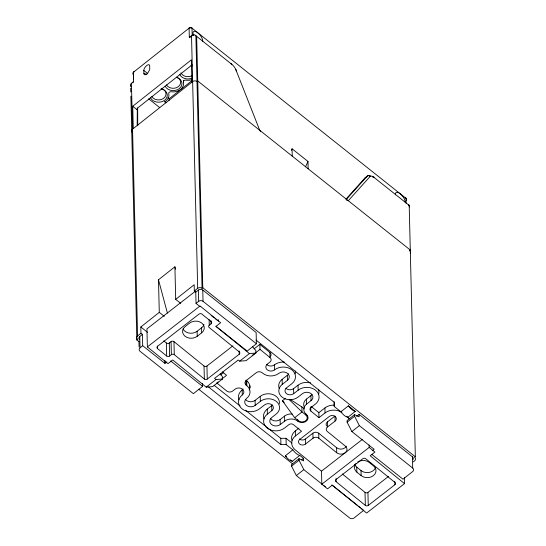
<?xml version="1.0" encoding="UTF-8"?>
<svg xmlns="http://www.w3.org/2000/svg" width="546" height="546" viewBox="0 0 546 546"><rect width="100%" height="100%" fill="white"/><g stroke="black" fill="none" stroke-linecap="round" stroke-linejoin="round"><path stroke-width="0.82" d="M137.183 125.061L137.299 109.903A2.061 1.631 -1.4 0 1 137.681 107.985L192.178 64.824M349.72 418.789L347.843 417.294A8.238 3.453 51.6 0 1 340.902 411.78L334.248 406.49L334.288 402.327L255.938 340.015M260.415 131.682L260.353 131.149A2.443 1.938 -1.4 0 0 259.719 130.269L235.845 69.663A6.177 2.587 51.6 0 0 231.859 64.367L196.649 36.357A2.061 0.908 -51.5 0 0 195.884 35.852A2.047 1.051 21.9 0 0 195.434 35.483M166.039 102.853L164.783 101.849A10.299 8.17 -1.4 0 0 168.755 93.687A2.061 1.631 -1.4 0 1 171.191 91.755A10.299 8.17 -1.4 0 0 183.408 82.077L183.456 80.501M164.783 101.849L164.803 101.467M291.387 150.314L292.069 148.792L307.978 161.439L308.156 168.769M305.583 166.769L307.978 161.439M345.877 199.208L365.124 177.778L367.322 176.037A8.238 3.453 51.6 0 1 370.775 176.167M346.382 199.358L367.322 176.037A2.061 1.863 41.9 0 1 370.113 176.447A6.177 2.587 51.6 0 1 373.99 177.402L409.2 205.412L415.342 456.79L414.612 457.371A3.092 2.45 -1.4 0 1 414.585 460.838L413.247 461.896M370.113 176.447L348.307 200.723A2.443 1.938 -1.4 0 0 347.195 200.218L346.526 200.17M130.508 85.292L130.508 84.923A3.092 2.45 -1.4 0 1 131.422 83.292L133.62 81.552L133.395 72.277L189.093 28.167A2.061 0.86 51.6 0 1 190.288 27.907M406.272 200.382A2.061 1.631 -1.4 0 0 406.006 198.362L192.001 28.16A2.061 1.631 -1.4 0 0 189.093 28.167L189.319 37.442L191.516 35.702A3.092 2.45 -1.4 0 1 193.537 34.978L194.021 34.999M133.272 128.576L132.733 106.272L191.359 59.842L191.905 82.146M169.137 100.403L169.124 98.751L192.206 80.474M164.319 316.373L159.282 312.367L158.483 279.784L174.904 266.782L175.553 269.219M166.837 361.902L164.953 363.397L142.69 345.686L142.41 334.405L140.964 333.258L140.813 326.993L159.282 312.367M180.733 303.371L175.696 299.365L194.164 284.739L194.321 291.004L195.761 292.158L196.041 303.433L199.972 306.559M138.834 341.564L136.834 339.974L137.565 339.394A3.092 2.45 -1.4 0 1 137.592 335.926L140.964 333.258M194.321 291.004L197.693 288.336A3.092 2.45 -1.4 0 1 202.054 288.322L202.791 287.742L196.649 36.357M139.448 339.687A3.092 2.45 -1.4 0 1 139.776 336.493L142.41 334.405M195.761 292.158L198.403 290.069A3.092 2.45 -1.4 0 1 202.771 290.049L256.129 332.487L256.402 343.768L247.167 351.078L215.909 326.215M202.539 383.353L202.607 386.363L193.373 393.673L140.022 351.242A3.092 2.45 -1.4 0 1 140.049 347.775L142.69 345.686M196.041 303.433L198.676 301.344A3.092 2.45 -1.4 0 1 203.044 301.331L256.402 343.768M409.561 250.6L410.292 250.02L197.734 80.972L197.004 81.552A3.092 2.45 -1.4 0 0 192.636 81.566L132.541 129.156A3.092 2.45 -1.4 0 0 132.084 132.193M305.705 413.254L305.746 414.926A5.146 4.081 -1.4 0 1 305.699 420.707A5.146 4.081 -1.4 0 1 298.423 420.734L294.663 417.738L282.412 400.757L285.551 398.273M294.663 417.738L301.993 411.937L301.87 406.927L290.397 399.57M286.616 456.77L285.353 455.767L292.827 449.849A8.238 3.453 51.6 0 0 299.768 455.364L303.528 458.36L303.59 460.865L298.996 458.64L291.523 464.564L291.557 466.147L296.328 475.552L349.679 517.99A3.092 2.45 -1.4 0 0 354.047 517.977L363.725 510.312M340.902 411.78L348.375 405.855A8.238 3.453 51.6 0 0 355.316 411.377L347.843 417.294M285.353 455.767A8.238 3.453 51.6 0 0 292.294 461.288L299.768 455.364M356.586 416.339L359.077 414.366L359.138 416.871L354.545 414.653L347.072 420.57L347.113 422.16L351.877 431.565L374.147 449.276L372.263 450.771M291.557 466.147L299.037 460.23L298.996 458.64M347.113 422.16L354.586 416.236L354.545 414.653M301.658 459.834L303.528 458.36M296.328 475.552L303.801 469.635L322.14 484.22M351.877 431.565L359.35 425.648L412.708 468.079A3.092 2.45 -1.4 0 1 412.68 471.546L403.003 479.211L371.744 454.347M195.605 291.066L146.929 328.876L147.365 346.922L167.984 363.643L172.713 359.964L206.217 387.141L212.66 386.623L222.427 379.04L222.365 376.528L220.243 373.969M147.365 346.922L200.048 305.999L220.659 322.727L215.929 326.406L249.426 353.576L255.869 353.064L255.808 350.552L252.627 346.717M163.745 340.854L166.366 342.977A2.061 1.631 -1.4 0 0 169.28 342.99L171.055 341.612A2.061 1.631 -1.4 0 1 173.962 341.625L204.027 366.011A2.061 1.631 -1.4 0 0 206.941 366.025L232.91 345.85M183.019 328.931A8.647 6.859 -1.4 0 0 197.099 331.272L201.542 327.825A8.647 6.859 -1.4 0 0 203.972 324.351M157.466 346.137L157.521 348.58L166.687 356.012A2.061 1.631 -1.4 0 0 169.594 356.026L171.369 354.641A2.061 1.631 -1.4 0 1 174.283 354.654L204.347 379.04A2.061 1.631 -1.4 0 0 207.255 379.054L239.223 354.231A2.061 1.631 -1.4 0 0 239.271 351.917L209.207 327.532A2.061 1.631 -1.4 0 1 209.255 325.218L209.118 319.519M209.255 325.218L211.029 323.839A2.061 1.631 -1.4 0 0 211.077 321.533L201.918 314.1A2.061 1.631 -1.4 0 0 199.003 314.087L157.569 346.266A2.061 1.631 -1.4 0 0 157.521 348.58M197.222 336.288L201.665 332.842A8.647 6.859 -1.4 0 0 201.863 323.136A8.647 6.859 -1.4 0 0 189.639 323.082L185.196 326.535A8.647 6.859 -1.4 0 0 184.998 336.24A8.647 6.859 -1.4 0 0 197.222 336.288L197.099 331.272M220.564 374.884L223.819 372.358M254.006 348.908L259.862 344.355L269.888 352.484A4.115 3.269 -1.4 0 1 270.536 356.326M206.217 387.141L215.984 379.552L222.427 379.04M215.984 379.552L214.551 378.392L238.227 359.998L239.66 361.165L249.426 353.576M218.079 381.92L216.776 382.93L226.795 391.059A4.115 3.269 -1.4 0 0 232.616 391.086L235.135 389.134A5.146 4.081 -1.4 0 1 242.41 389.162A5.146 4.081 -1.4 0 1 242.294 394.935A12.353 9.801 -1.4 0 0 242.001 408.804A12.353 9.801 -1.4 0 0 259.473 408.872L264.653 404.852A5.146 4.081 -1.4 0 1 271.928 404.879A5.146 4.081 -1.4 0 1 271.806 410.653L267.369 414.107A12.353 9.801 -1.4 0 0 267.083 427.968A12.353 9.801 -1.4 0 0 284.548 428.044L288.984 424.59A3.092 2.45 -1.4 0 1 293.352 424.611L301.515 431.231L295.447 435.94A12.353 9.801 -1.4 0 0 295.154 449.808L321.498 471.171L321.819 484.206L327.545 488.854L332.275 485.176L366.632 513.042L404.518 483.62L404.368 477.409M221.983 378.883L226.542 375.348L222.202 371.826M252.17 355.439L254.777 353.419M256.081 352.402L259.985 349.372L259.862 344.355M255.869 353.064L246.103 360.647L239.66 361.165M245.379 399.344A6.177 4.9 -1.4 0 0 255.057 400.375L260.23 396.355A11.323 8.982 -1.4 0 1 273.266 394.697A11.323 8.982 -1.4 0 1 279.313 403.931M279.17 388.431A11.323 8.982 -1.4 0 1 282.132 379.34L287.312 375.32A6.177 4.9 -1.4 0 0 288.616 373.86M246.853 385.715L246.137 385.135L246.014 380.118L246.731 380.698L246.853 385.715A11.323 8.982 -1.4 0 1 246.587 398.423A6.177 4.9 -1.4 0 0 246.444 405.35A6.177 4.9 -1.4 0 0 255.18 405.391L260.353 401.365A11.323 8.982 -1.4 0 1 276.372 401.433A11.323 8.982 -1.4 0 1 276.105 414.141L271.662 417.588A6.177 4.9 -1.4 0 0 271.519 424.522A6.177 4.9 -1.4 0 0 280.255 424.556L284.691 421.109A9.268 7.351 -1.4 0 1 297.795 421.164A5.972 4.737 -1.4 0 0 306.238 421.198A5.972 4.737 -1.4 0 0 306.374 414.496A9.268 7.351 -1.4 0 1 306.593 404.095L306.47 399.085L310.913 395.638A6.177 4.9 -1.4 0 0 312.005 394.499M306.593 404.095L311.036 400.648A6.177 4.9 -1.4 0 0 311.179 393.721A6.177 4.9 -1.4 0 0 302.443 393.68L298.007 397.133A11.323 8.982 -1.4 0 1 281.989 397.065A11.323 8.982 -1.4 0 1 282.255 384.357L287.435 380.33A6.177 4.9 -1.4 0 0 287.578 373.403A6.177 4.9 -1.4 0 0 278.849 373.362A11.323 8.982 -1.4 0 1 262.838 373.3L262.121 372.72A4.115 3.269 -1.4 0 0 256.299 372.693L246.232 380.507A4.115 3.269 -1.4 0 0 246.137 385.135M264.011 419.007A12.353 9.801 -1.4 0 1 267.247 409.09L271.683 405.644A5.146 4.081 -1.4 0 0 272.406 404.948M285.94 388.267A5.146 4.081 -1.4 0 0 293.584 388.636L298.027 385.183A12.353 9.801 -1.4 0 1 310.585 382.835M269.888 352.484L270.004 357.5A4.115 3.269 -1.4 0 1 269.908 362.121L267.397 364.073A5.146 4.081 -1.4 0 0 267.274 369.854A5.146 4.081 -1.4 0 0 274.549 369.881A12.353 9.801 -1.4 0 1 292.021 369.956A12.353 9.801 -1.4 0 1 291.728 383.818L286.554 387.837A5.146 4.081 -1.4 0 0 286.432 393.618A5.146 4.081 -1.4 0 0 293.707 393.646L298.15 390.199A12.353 9.801 -1.4 0 1 315.615 390.267A12.353 9.801 -1.4 0 1 315.329 404.136L310.886 407.582A3.092 2.45 -1.4 0 0 310.817 411.049L318.973 417.67L325.041 412.953A12.353 9.801 -1.4 0 1 341.844 412.523M270.454 418.516A6.177 4.9 -1.4 0 0 280.132 419.546L284.568 416.093A9.268 7.351 -1.4 0 1 292.199 414.018M291.933 440.383A12.353 9.801 -1.4 0 1 295.325 430.93L298.962 428.105M318.973 417.67L318.85 412.653L324.918 407.944A12.353 9.801 -1.4 0 1 334.172 405.118M299.42 438.95A4.115 3.269 -1.4 0 0 305.344 439.059L312.892 433.196A4.115 3.269 -1.4 0 1 318.714 433.224L336.609 447.734A5.972 4.737 -1.4 0 0 346.403 446.198M326.733 425.982A4.115 3.269 -1.4 0 1 327.395 421.935L334.944 416.072L335.067 421.082L327.518 426.945A4.115 3.269 -1.4 0 0 327.423 431.565L345.318 446.082A5.972 4.737 -1.4 0 1 345.174 452.784A5.972 4.737 -1.4 0 1 336.732 452.75L318.837 438.233A4.115 3.269 -1.4 0 0 313.015 438.206L305.467 444.069A4.115 3.269 -1.4 0 1 299.645 444.048A4.115 3.269 -1.4 0 1 299.74 439.428L329.34 416.441A4.115 3.269 -1.4 0 1 335.162 416.462A4.115 3.269 -1.4 0 1 335.067 421.082M321.498 471.171L362.271 439.503M321.819 484.206L369.171 447.427L369.11 444.983M342.308 473.955L365.021 492.383A2.061 1.631 -1.4 0 0 367.929 492.396L388.575 476.358M368.25 505.425L394.888 484.739A2.061 1.631 -1.4 0 0 394.935 482.425L365.731 458.736A2.061 1.631 -1.4 0 0 362.817 458.722L336.186 479.415A2.061 1.631 -1.4 0 0 336.138 481.722L365.335 505.412A2.061 1.631 -1.4 0 0 368.25 505.425L367.929 492.396M245.454 410.217L280.78 438.308L286.022 438.295L291.994 443.038M208.558 387.018L280.931 444.574L286.172 444.56L292.827 449.849M143.878 73.444A5.446 2.402 -51.5 0 0 144.014 74.154L144.786 74.809L146.075 74.543A3.597 1.59 -51.5 0 0 147.686 73.266L149.652 69.69A5.446 2.402 -51.5 0 0 149.74 68.803L149.665 65.773A4.115 1.815 -51.5 0 0 146.676 65.588A4.115 1.815 -51.5 0 0 143.803 70.414L143.878 73.444L146.867 74.338M143.803 70.414L147.44 73.307M167.806 97.707L169.124 98.751M148.669 98.812L159.76 107.637M132.733 106.272L137.299 109.903M202.791 287.742L415.342 456.79M348.375 405.855L355.316 411.377M359.077 414.366L412.435 456.804A3.092 2.45 -1.4 0 1 413.056 459.514M211.104 315.417L214.38 318.018M215.69 319.062L217.001 320.106M301.87 406.927L304.375 408.92M305.746 414.926L301.993 411.937L289.237 399.624M140.813 326.993L147.481 332.289M214.128 385.299L240.124 405.971M331.797 484.923L357.07 505.023M358.401 506.081L360.401 507.671M361.725 508.729L363.056 509.787M170.68 360.967L202.607 386.363M323.45 485.264L325.416 486.827M290.397 459.78L292.294 461.288M198.799 389.257L292.752 463.977M346.464 416.229L349.754 418.905M259.985 349.372L270.004 357.5M369.171 447.427L374.897 452.074L370.161 455.753L404.518 483.62M311.322 406.545L318.85 412.653M354.763 464.591A8.647 6.859 -1.4 0 0 356.729 467.117L361.029 470.597L361.145 475.614A8.647 6.859 -1.4 0 0 373.375 475.662A8.647 6.859 -1.4 0 0 373.58 465.956L369.287 462.476A8.647 6.859 -1.4 0 0 357.773 461.923M356.026 463.383A8.647 6.859 -1.4 0 0 356.852 472.126L361.145 475.614M282.412 400.757L284.234 402.552M354.586 416.236L359.35 425.648M299.037 460.23L303.801 469.635M130.733 86.063L130.74 86.077A2.573 2.321 -32.1 0 0 130.89 86.37M158.483 279.784L167.397 313.07M412.435 456.804L412.708 468.079M406.128 203.419L406.006 198.362A2.061 0.908 -51.5 0 0 405.043 197.932M394.806 481.476L394.888 484.739M365.021 492.383L365.335 505.412M356.729 467.117L356.852 472.126M336.609 447.734L336.732 452.75M336.056 478.467L336.138 481.722M334.138 401.788L334.248 406.49M327.395 421.935L327.518 426.945M324.918 407.944L325.041 412.953M318.714 433.224L318.837 438.233M312.892 433.196L313.015 438.206M310.913 395.638L311.036 400.648M310.715 406.872L310.817 411.049M305.344 439.059L305.467 444.069M298.027 385.183L298.15 390.199M292.069 148.792L292.253 156.122M297.754 419.492L297.795 421.164M295.325 430.93L295.447 435.94M293.584 388.636L293.707 393.646M287.312 375.32L287.435 380.33M286.022 438.295L286.172 444.56M284.568 416.093L284.691 421.109M282.132 379.34L282.255 384.357M280.78 438.308L280.931 444.574M280.132 419.546L280.255 424.556M284.35 362.08A12.353 9.801 -1.4 0 0 274.433 364.871L274.549 369.881M271.683 405.644L271.806 410.653M267.247 409.09L267.369 414.107M260.23 396.355L260.353 401.365M255.057 400.375L255.18 405.391M249.931 385.653L249.986 387.899M243.086 388.977A5.146 4.081 -1.4 0 1 242.171 389.926L242.294 394.935M239.141 350.969L239.223 354.231M218.27 319.642L218.304 321.144M210.954 320.584L211.029 323.839M206.941 366.025L207.255 379.054M202.771 290.049L203.044 301.331M204.027 366.011L204.347 379.04M195.884 35.852L202.054 288.322M201.542 327.825L201.665 332.842M192.185 35.749L192.001 28.16A2.061 0.908 -51.5 0 0 190.834 27.839M198.403 290.069L198.676 301.344M191.516 35.702L197.693 288.336M174.904 266.782L175.696 299.365M173.962 341.625L174.283 354.654M171.055 341.612L171.369 354.641M169.28 342.99L169.594 356.026M166.366 342.977L166.687 356.012M164.885 360.387L164.953 363.397M134.186 71.799A2.061 0.86 51.6 0 0 133.395 72.277A2.061 1.631 -1.4 0 0 133.374 74.584L133.497 79.648M139.776 336.493L140.049 347.775M138.923 341.052L139.059 346.69M131.422 83.292L137.592 335.926M130.774 91.953L130.692 88.589A2.061 0.908 -51.5 0 1 130.753 88.131M130.876 96.164L136.834 339.974M137.653 107.89L137.722 125.785M409.712 250.737A3.092 2.45 -1.4 0 1 410.339 252.969M192.09 75.662A7.412 5.883 -1.4 0 1 180.944 72.857M191.721 78.276A8.647 6.859 -1.4 0 1 179.811 74.495M190.957 65.67A8.647 6.859 -1.4 0 1 192.11 66.073M176.829 77.239A7.412 5.883 -1.4 0 1 178.283 86.725A7.412 5.883 -1.4 0 1 166.489 84.862M176.303 77.273A8.647 6.859 -1.4 0 1 179.381 88.568A8.647 6.859 -1.4 0 1 165.151 86.104M161.684 88.664A7.412 5.883 -1.4 0 1 163.82 98.184A7.412 5.883 -1.4 0 1 151.829 96.465M161.043 88.732A8.647 6.859 -1.4 0 1 164.721 100.177A8.647 6.859 -1.4 0 1 150.307 97.229M130.651 86.084A3.324 2.86 11.3 0 1 130.446 85.292M133.019 82.89A2.061 1.631 -1.4 0 1 133.62 81.552M408.428 204.914A2.047 1.003 22.4 0 1 408.838 205.276M408.442 204.907A2.061 0.908 -51.5 0 1 409.2 205.412M408.831 205.419A2.573 1.515 14.4 0 1 409.002 205.624M409.05 205.651A3.324 2.334 -10.5 0 1 409.336 206.231L409.323 206.606A3.092 2.45 -1.4 0 1 409.247 206.995M372.713 177.157A2.061 0.908 -51.5 0 1 373.99 177.402M365.124 177.778A8.238 3.453 51.6 0 1 366.68 177.279M230.999 63.889A2.061 0.908 -51.5 0 1 231.859 64.367M235.845 69.663A2.061 1.099 -21.5 0 1 236.118 70.878M194.062 34.773A3.324 3.167 9.9 0 1 194.983 35.074A2.566 1.891 16 0 1 195.352 35.285M133.374 74.584A2.061 0.908 -51.5 0 1 133.504 73.928M189.319 37.442A2.061 1.631 -1.4 0 1 191.004 36.971M193.523 35.353A6.975 2.921 51.6 0 1 196.963 32.18A6.975 2.921 51.6 0 1 202.771 41.36M395.495 194.799A6.975 2.921 51.6 0 1 400.122 193.7A6.975 2.921 51.6 0 1 405.207 202.361M191.755 79.689A10.299 8.17 -1.4 0 1 185.852 80.146A2.061 1.631 -1.4 0 0 183.408 82.077M375.43 467.902A8.647 6.859 -1.4 0 1 361.029 470.597M318.441 389.209A12.353 9.801 -1.4 0 1 318.68 394.157M246.731 380.698A11.323 8.982 -1.4 0 1 249.215 390.035M304.361 407.214A9.268 7.351 -1.4 0 1 306.47 399.085M238.936 399.843A12.353 9.801 -1.4 0 1 242.171 389.926M274.433 364.871A5.146 4.081 -1.4 0 1 266.782 364.503M295.338 370.993A12.353 9.801 -1.4 0 1 295.079 373.839M307.064 415.233A5.972 4.737 -1.4 0 1 306.559 415.799"/></g></svg>
